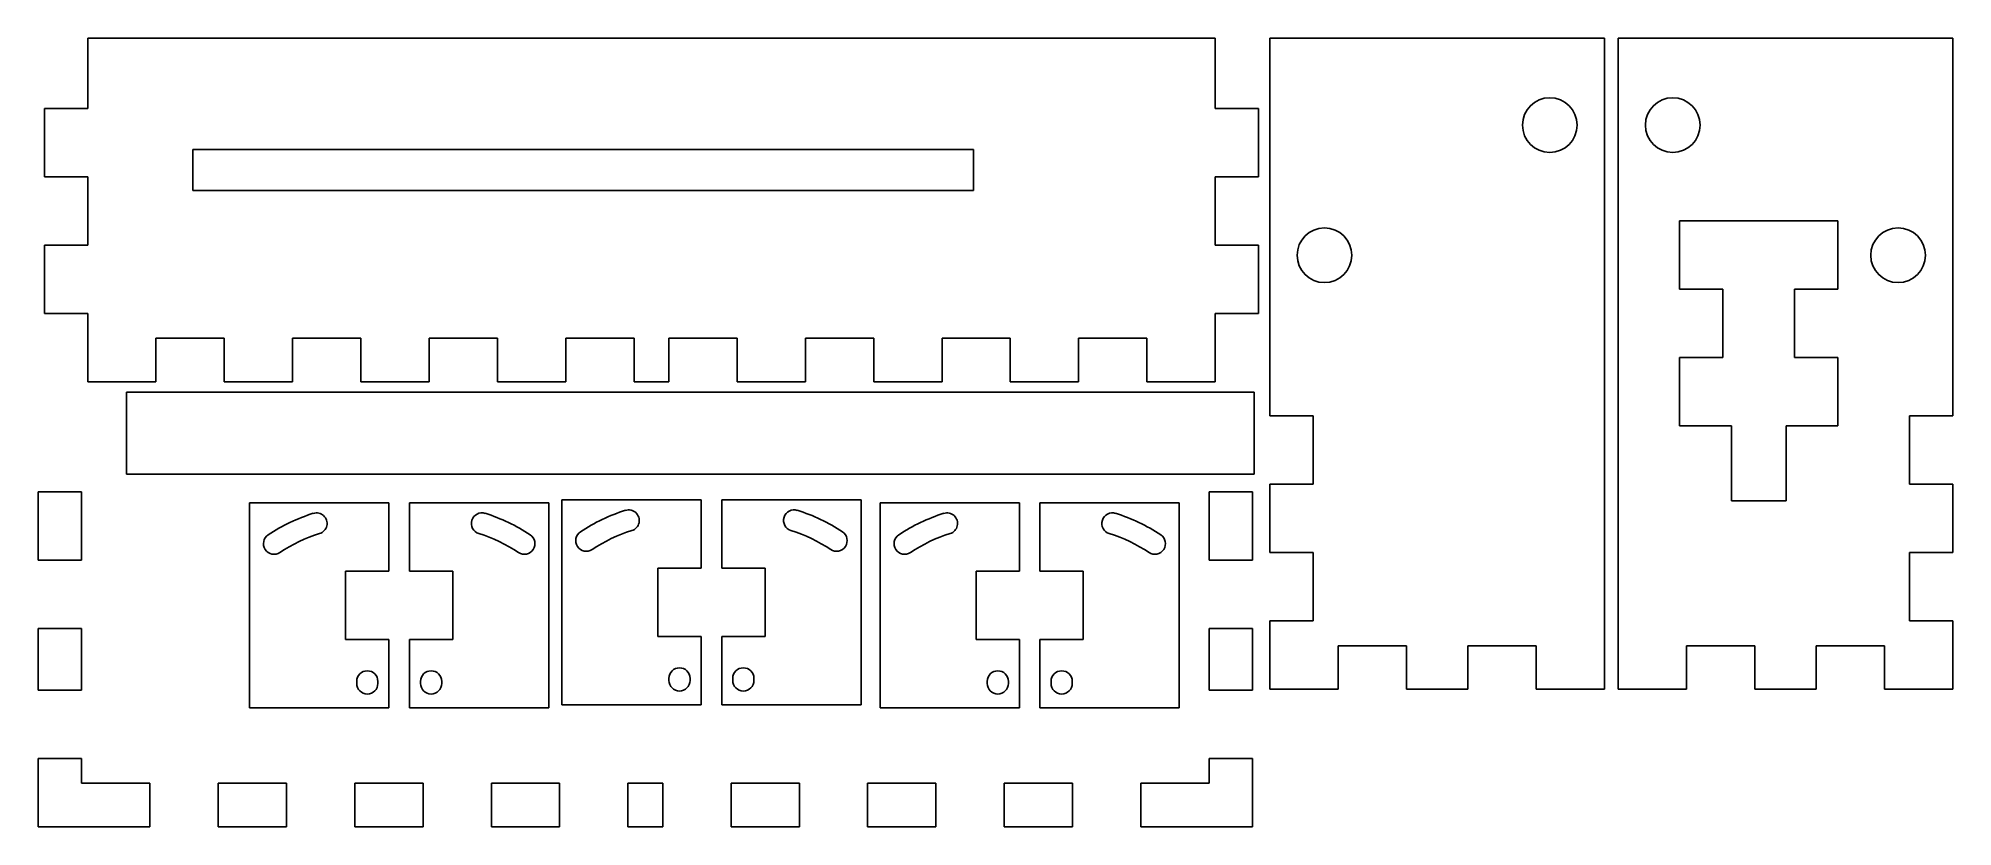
# Model space of a CAD drawing. Extents: x -230 to 50, y -52 to 64.
import ezdxf

# ---------------------------------------------------------------- set-up
doc = ezdxf.new("R2010")
doc.units = 0
doc.layers.add('CAD', color=7, linetype='CONTINUOUS')

msp = doc.modelspace()

# ---------------------------------------------------------------- linework, layer by layer
at = {"layer": 'CAD', "color": 5, "linetype": 'CONTINUOUS'}
for p, q in [((-223.1, 63.5), (-223.1, 53.25)), ((-223.1, 63.5), (-58, 63.5)), ((-58, 63.5), (-58, 53.25)), ((-1, 63.5), (-50, 63.5)), ((-50, 63.5), (-50, 8.25)), ((-1, -31.75), (-1, 63.5)), ((1, 63.5), (50, 63.5)), ((1, -31.75), (1, 63.5)), ((50, 63.5), (50, 8.25)), ((-229.45, 53.25), (-229.45, 43.25)), ((-223.1, 53.25), (-229.45, 53.25)), ((-51.65, 53.25), (-58, 53.25)), ((-51.65, 53.25), (-51.65, 43.25)), ((-207.7, 47.25), (-93.4, 47.25)), ((-207.7, 47.25), (-207.7, 41.25)), ((-93.4, 41.25), (-93.4, 47.25)), ((-229.45, 43.25), (-223.1, 43.25)), ((-223.1, 43.25), (-223.1, 33.25)), ((-58, 43.25), (-58, 33.25)), ((-58, 43.25), (-51.65, 43.25)), ((-207.7, 41.25), (-93.4, 41.25)), ((10, 36.8), (10, 26.8)), ((10, 36.8), (33.2, 36.8)), ((33.2, 36.8), (33.2, 26.8)), ((-229.45, 33.25), (-229.45, 23.25)), ((-223.1, 33.25), (-229.45, 33.25)), ((-51.65, 33.25), (-58, 33.25)), ((-51.65, 33.25), (-51.65, 23.25)), ((10, 26.8), (16.35, 26.8)), ((16.35, 16.8), (16.35, 26.8)), ((26.85, 26.8), (26.85, 16.8)), ((26.85, 26.8), (33.2, 26.8)), ((-229.45, 23.25), (-223.1, 23.25)), ((-223.1, 23.25), (-223.1, 13.25)), ((-58, 23.25), (-58, 13.25)), ((-58, 23.25), (-51.65, 23.25)), ((-213.1, 19.6), (-203.1, 19.6)), ((-213.1, 19.6), (-213.1, 13.25)), ((-203.1, 19.6), (-203.1, 13.25)), ((-193.1, 19.6), (-193.1, 13.25)), ((-193.1, 19.6), (-183.1, 19.6)), ((-183.1, 19.6), (-183.1, 13.25)), ((-173.1, 19.6), (-173.1, 13.25)), ((-173.1, 19.6), (-163.1, 19.6)), ((-163.1, 19.6), (-163.1, 13.25)), ((-153.1, 19.6), (-153.1, 13.25)), ((-153.1, 19.6), (-143.1, 19.6)), ((-143.1, 19.6), (-143.1, 13.25)), ((-138, 19.6), (-138, 13.25)), ((-138, 19.6), (-128, 19.6)), ((-128, 19.6), (-128, 13.25)), ((-118, 19.6), (-118, 13.25)), ((-118, 19.6), (-108, 19.6)), ((-108, 19.6), (-108, 13.25)), ((-98, 19.6), (-98, 13.25)), ((-98, 19.6), (-88, 19.6)), ((-88, 19.6), (-88, 13.25)), ((-78, 19.6), (-78, 13.25)), ((-78, 19.6), (-68, 19.6)), ((-68, 19.6), (-68, 13.25)), ((10, 16.8), (16.35, 16.8)), ((10, 6.8), (10, 16.8)), ((26.85, 16.8), (33.2, 16.8)), ((33.2, 16.8), (33.2, 6.8)), ((-223.1, 13.25), (-213.1, 13.25)), ((-52.3, 11.71), (-217.4, 11.71)), ((-217.4, 11.71), (-217.4, -0.29)), ((-203.1, 13.25), (-193.1, 13.25)), ((-183.1, 13.25), (-173.1, 13.25)), ((-163.1, 13.25), (-153.1, 13.25)), ((-143.1, 13.25), (-138, 13.25)), ((-128, 13.25), (-118, 13.25)), ((-108, 13.25), (-98, 13.25)), ((-88, 13.25), (-78, 13.25)), ((-68, 13.25), (-58, 13.25)), ((-52.3, -0.29), (-52.3, 11.71)), ((-50, 8.25), (-43.65, 8.25)), ((-43.65, 8.25), (-43.65, -1.75)), ((10, 6.8), (17.6, 6.8)), ((17.6, -4.2), (17.6, 6.8)), ((25.6, -4.2), (25.6, 6.8)), ((25.6, 6.8), (33.2, 6.8)), ((43.65, 8.25), (43.65, -1.75)), ((50, 8.25), (43.65, 8.25)), ((-217.4, -0.29), (-52.3, -0.29)), ((-50, -1.75), (-43.65, -1.75)), ((-50, -1.75), (-50, -11.75)), ((50, -1.75), (43.65, -1.75)), ((50, -1.75), (50, -11.75)), ((-230.34, -2.86), (-230.34, -12.86)), ((-223.99, -2.86), (-230.34, -2.86)), ((-223.99, -2.86), (-223.99, -12.86)), ((-178.99, -4.45), (-199.39, -4.45)), ((-199.39, -34.45), (-199.39, -4.45)), ((-178.99, -14.45), (-178.99, -4.45)), ((-175.99, -14.45), (-175.99, -4.45)), ((-175.99, -4.45), (-155.59, -4.45)), ((-155.59, -34.45), (-155.59, -4.45)), ((-133.26, -4.01), (-153.66, -4.01)), ((-153.66, -34.01), (-153.66, -4.01)), ((-133.26, -14.01), (-133.26, -4.01)), ((-130.26, -14.01), (-130.26, -4.01)), ((-130.26, -4.01), (-109.86, -4.01)), ((-109.86, -34.01), (-109.86, -4.01)), ((-86.66, -4.45), (-107.06, -4.45)), ((-107.06, -34.45), (-107.06, -4.45)), ((-86.66, -14.45), (-86.66, -4.45)), ((-83.66, -14.45), (-83.66, -4.45)), ((-83.66, -4.45), (-63.26, -4.45)), ((-63.26, -34.45), (-63.26, -4.45)), ((-58.89, -2.86), (-58.89, -12.86)), ((-52.54, -2.86), (-58.89, -2.86)), ((-52.54, -2.86), (-52.54, -12.86)), ((17.6, -4.2), (25.6, -4.2)), ((-223.99, -12.86), (-230.34, -12.86)), ((-133.26, -14.01), (-139.61, -14.01)), ((-139.61, -24.01), (-139.61, -14.01)), ((-130.26, -14.01), (-123.91, -14.01)), ((-123.91, -24.01), (-123.91, -14.01)), ((-58.89, -12.86), (-52.54, -12.86)), ((-50, -11.75), (-43.65, -11.75)), ((-43.65, -11.75), (-43.65, -21.75)), ((50, -11.75), (43.65, -11.75)), ((43.65, -11.75), (43.65, -21.75)), ((-178.99, -14.45), (-185.34, -14.45)), ((-185.34, -24.45), (-185.34, -14.45)), ((-175.99, -14.45), (-169.64, -14.45)), ((-169.64, -24.45), (-169.64, -14.45)), ((-86.66, -14.45), (-93.01, -14.45)), ((-93.01, -24.45), (-93.01, -14.45)), ((-83.66, -14.45), (-77.31, -14.45)), ((-77.31, -24.45), (-77.31, -14.45)), ((-50, -21.75), (-43.65, -21.75)), ((-50, -21.75), (-50, -31.75)), ((50, -21.75), (43.65, -21.75)), ((50, -21.75), (50, -31.75)), ((-230.34, -22.86), (-230.34, -31.86)), ((-223.99, -22.86), (-230.34, -22.86)), ((-223.99, -22.86), (-223.99, -31.86)), ((-178.99, -24.45), (-185.34, -24.45)), ((-178.99, -34.45), (-178.99, -24.45)), ((-175.99, -34.45), (-175.99, -24.45)), ((-175.99, -24.45), (-169.64, -24.45)), ((-133.26, -24.01), (-139.61, -24.01)), ((-133.26, -34.01), (-133.26, -24.01)), ((-130.26, -34.01), (-130.26, -24.01)), ((-130.26, -24.01), (-123.91, -24.01)), ((-86.66, -24.45), (-93.01, -24.45)), ((-86.66, -34.45), (-86.66, -24.45)), ((-83.66, -34.45), (-83.66, -24.45)), ((-83.66, -24.45), (-77.31, -24.45)), ((-58.89, -22.86), (-58.89, -31.86)), ((-52.54, -22.86), (-58.89, -22.86)), ((-52.54, -22.86), (-52.54, -31.86)), ((-40, -25.4), (-30, -25.4)), ((-40, -31.75), (-40, -25.4)), ((-30, -31.75), (-30, -25.4)), ((-21, -31.75), (-21, -25.4)), ((-21, -25.4), (-11, -25.4)), ((-11, -31.75), (-11, -25.4)), ((11, -31.75), (11, -25.4)), ((21, -25.4), (11, -25.4)), ((21, -31.75), (21, -25.4)), ((40, -25.4), (30, -25.4)), ((30, -31.75), (30, -25.4)), ((40, -31.75), (40, -25.4)), ((-183.71, -30.9), (-183.71, -30.6)), ((-180.61, -30.6), (-180.61, -30.9)), ((-174.36, -30.6), (-174.36, -30.9)), ((-171.26, -30.9), (-171.26, -30.6)), ((-137.99, -30.46), (-137.99, -30.16)), ((-134.89, -30.16), (-134.89, -30.46)), ((-128.64, -30.16), (-128.64, -30.46)), ((-125.54, -30.46), (-125.54, -30.16)), ((-91.38, -30.9), (-91.38, -30.6)), ((-88.28, -30.6), (-88.28, -30.9)), ((-82.03, -30.6), (-82.03, -30.9)), ((-78.93, -30.9), (-78.93, -30.6)), ((-223.99, -31.86), (-230.34, -31.86)), ((-58.89, -31.86), (-52.54, -31.86)), ((-50, -31.75), (-40, -31.75)), ((-30, -31.75), (-21, -31.75)), ((-11, -31.75), (-1, -31.75)), ((11, -31.75), (1, -31.75)), ((30, -31.75), (21, -31.75)), ((50, -31.75), (40, -31.75)), ((-178.99, -34.45), (-199.39, -34.45)), ((-175.99, -34.45), (-155.59, -34.45)), ((-133.26, -34.01), (-153.66, -34.01)), ((-130.26, -34.01), (-109.86, -34.01)), ((-86.66, -34.45), (-107.06, -34.45)), ((-83.66, -34.45), (-63.26, -34.45)), ((-230.34, -41.86), (-230.34, -51.86)), ((-230.34, -41.86), (-223.99, -41.86)), ((-223.99, -41.86), (-223.99, -45.51)), ((-58.89, -41.86), (-58.89, -45.51)), ((-52.54, -41.86), (-58.89, -41.86)), ((-52.54, -41.86), (-52.54, -51.86)), ((-213.99, -45.51), (-223.99, -45.51)), ((-213.99, -45.51), (-213.99, -51.86)), ((-203.99, -45.51), (-203.99, -51.86)), ((-203.99, -45.51), (-193.99, -45.51)), ((-193.99, -45.51), (-193.99, -51.86)), ((-183.99, -45.51), (-183.99, -51.86)), ((-183.99, -45.51), (-173.99, -45.51)), ((-173.99, -45.51), (-173.99, -51.86)), ((-163.99, -45.51), (-163.99, -51.86)), ((-163.99, -45.51), (-153.99, -45.51)), ((-153.99, -45.51), (-153.99, -51.86)), ((-143.99, -45.51), (-143.99, -51.86)), ((-138.89, -45.51), (-143.99, -45.51)), ((-138.89, -45.51), (-138.89, -51.86)), ((-128.89, -45.51), (-128.89, -51.86)), ((-128.89, -45.51), (-118.89, -45.51)), ((-118.89, -45.51), (-118.89, -51.86)), ((-108.89, -45.51), (-108.89, -51.86)), ((-98.89, -45.51), (-108.89, -45.51)), ((-98.89, -45.51), (-98.89, -51.86)), ((-88.89, -45.51), (-88.89, -51.86)), ((-78.89, -45.51), (-88.89, -45.51)), ((-78.89, -45.51), (-78.89, -51.86)), ((-68.89, -45.51), (-58.89, -45.51)), ((-68.89, -45.51), (-68.89, -51.86)), ((-213.99, -51.86), (-230.34, -51.86)), ((-203.99, -51.86), (-193.99, -51.86)), ((-183.99, -51.86), (-173.99, -51.86)), ((-163.99, -51.86), (-153.99, -51.86)), ((-143.99, -51.86), (-138.89, -51.86)), ((-128.89, -51.86), (-118.89, -51.86)), ((-108.89, -51.86), (-98.89, -51.86)), ((-88.89, -51.86), (-78.89, -51.86)), ((-68.89, -51.86), (-52.54, -51.86))]:
    msp.add_line(p, q, dxfattribs=at)
for centre in [(-9, 50.8), (9, 50.8), (-42, 31.75), (42, 31.75)]:
    msp.add_circle(centre, 4, dxfattribs=at)
for centre, radius, start, end in [((-136.59, -30.31), 25.93, 107.3982, 123.6295), ((-143.88, -7.05), 1.55, 287.3982, 107.3982), ((-119.65, -7.05), 1.55, 72.6018, 252.6018), ((-126.94, -30.31), 25.93, 56.3705, 72.6018), ((-182.31, -30.75), 25.93, 107.3982, 123.6295), ((-189.6, -7.49), 1.55, 287.3982, 107.3982), ((-165.37, -7.49), 1.55, 72.6018, 252.6018), ((-172.66, -30.75), 25.93, 56.3705, 72.6018), ((-89.98, -30.75), 25.93, 107.3982, 123.6295), ((-97.27, -7.49), 1.55, 287.3982, 107.3982), ((-73.04, -7.49), 1.55, 72.6018, 252.6018), ((-80.33, -30.75), 25.93, 56.3705, 72.6018), ((-195.81, -10.45), 1.55, 123.6295, 303.6295), ((-182.31, -30.75), 22.83, 107.3982, 123.6295), ((-172.66, -30.75), 22.83, 56.3705, 72.6018), ((-159.16, -10.45), 1.55, 236.3705, 56.3705), ((-150.09, -10.01), 1.55, 123.6295, 303.6295), ((-136.59, -30.31), 22.83, 107.3982, 123.6295), ((-126.94, -30.31), 22.83, 56.3705, 72.6018), ((-113.44, -10.01), 1.55, 236.3705, 56.3705), ((-103.48, -10.45), 1.55, 123.6295, 303.6295), ((-89.98, -30.75), 22.83, 107.3982, 123.6295), ((-80.33, -30.75), 22.83, 56.3705, 72.6018), ((-66.83, -10.45), 1.55, 236.3705, 56.3705), ((-182.16, -30.6), 1.55, 0, 180), ((-172.81, -30.6), 1.55, 0, 180), ((-136.44, -30.16), 1.55, 0, 180), ((-136.44, -30.46), 1.55, 180, 0), ((-127.09, -30.16), 1.55, 0, 180), ((-127.09, -30.46), 1.55, 180, 0), ((-89.83, -30.6), 1.55, 0, 180), ((-80.48, -30.6), 1.55, 0, 180), ((-182.16, -30.9), 1.55, 180, 0), ((-172.81, -30.9), 1.55, 180, 0), ((-89.83, -30.9), 1.55, 180, 0), ((-80.48, -30.9), 1.55, 180, 0)]:
    msp.add_arc(centre, radius, start, end, dxfattribs=at)

doc.saveas('drawing.dxf')
